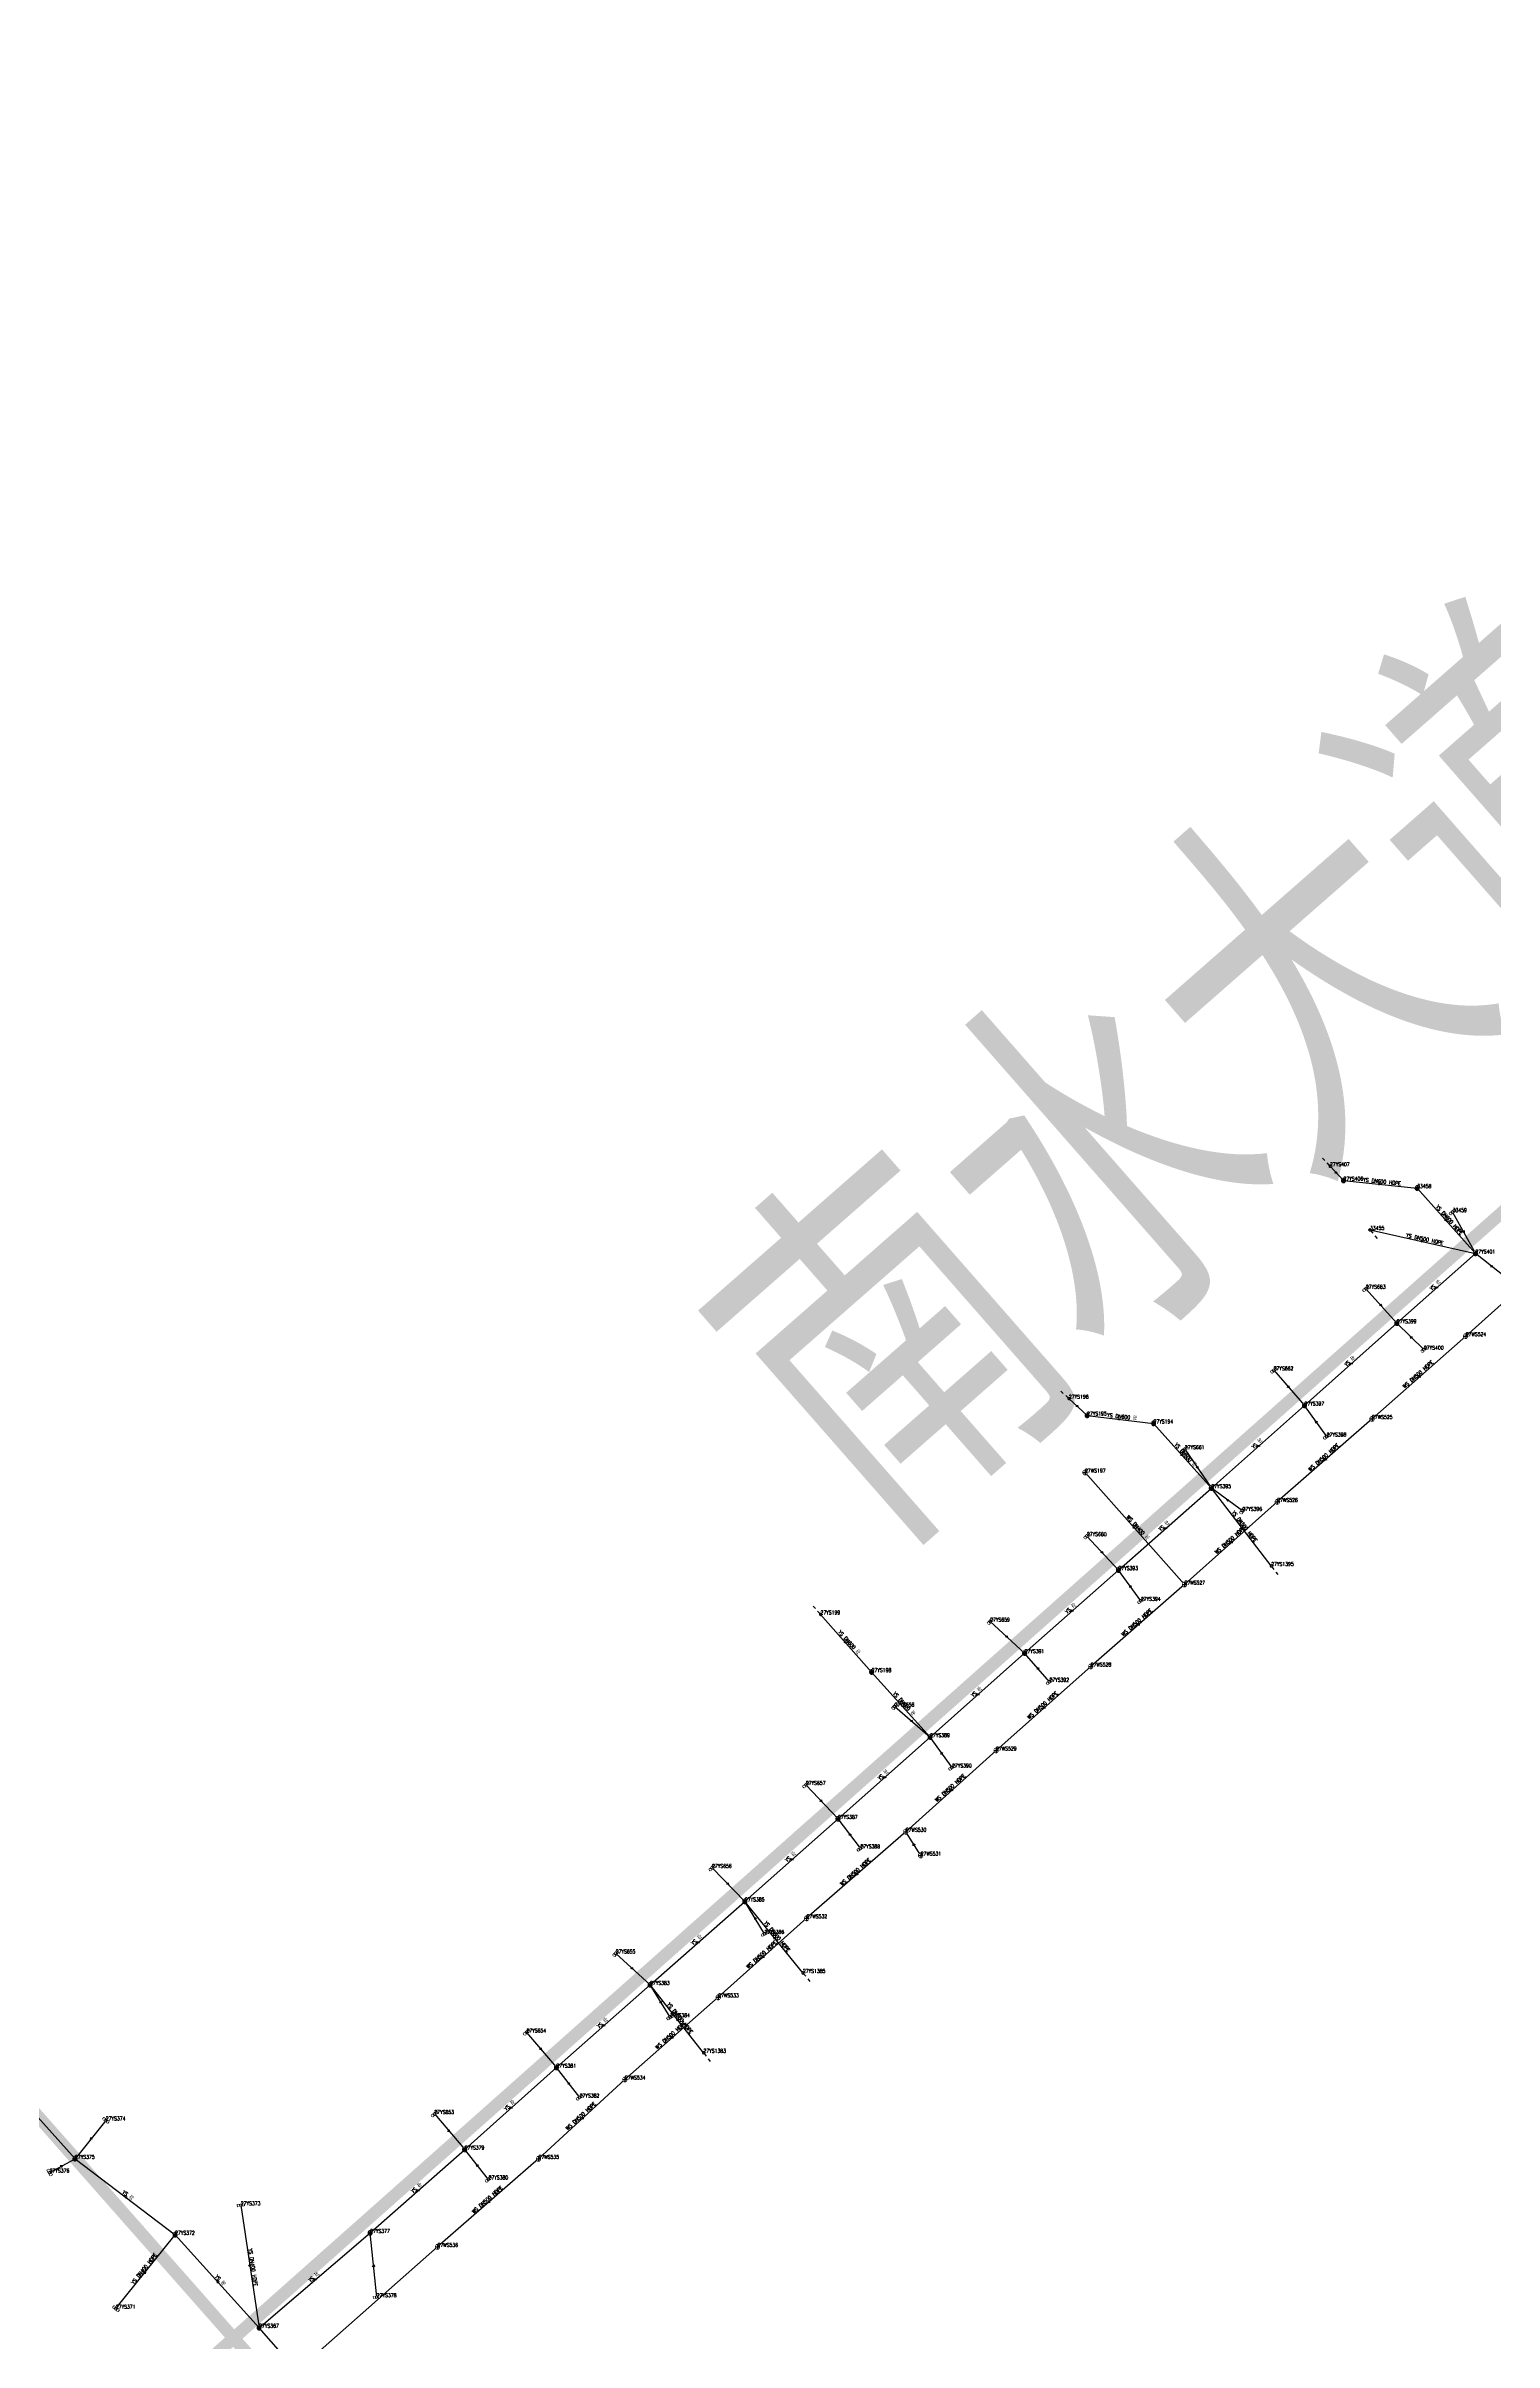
# Model space of a CAD drawing. Extents: x 78813 to 99477, y 2421021 to 2448125.
# Drawn here: x 82530 to 82878, y 2432094 to 2432647 of the extents above; entities that cross this region are included whole.
import ezdxf
from ezdxf.enums import TextEntityAlignment as Align

# ---------------------------------------------------------------- set-up
doc = ezdxf.new("R2010")
doc.units = 0
doc.set_wipeout_variables(frame=1)
doc.layers.get('0').update_dxf_attribs({"linetype": 'CONTINUOUS'})
for name, color, linetype in [('DX_WS', 16, 'CONTINUOUS'), ('DX_YS', 42, 'CONTINUOUS'), ('道路', 5, 'CONTINUOUS')]:
    doc.layers.add(name, color=color, linetype=linetype)
for name, color, linetype, true_color in [('WSLINE', 7, 'CONTINUOUS', 0x7f0000), ('YSANNEXE', 7, 'CONTINUOUS', 0xcc9900), ('YSLINE', 7, 'CONTINUOUS', 0xcc9900)]:
    doc.layers.add(name, color=color, linetype=linetype, true_color=true_color)
doc.layers.add('道路名称', color=7, linetype='CONTINUOUS', lineweight=0)
doc.styles.add('CcNameZT', font='txt.SHX', dxfattribs={"width": 0.8, "bigfont": 'HZTXT.SHX'})
doc.styles.get("Standard").update_dxf_attribs({"font": 'txt.shx', "bigfont": 'hztxt.shx'})
doc.styles.add('宋体0.7', font='', dxfattribs={"width": 0.7})
doc.styles.get('宋体0.7').set_extended_font_data('SimSun')

# ---------------------------------------------------------------- blocks, each defined once
blk = doc.blocks.new('PS污水井')
blk.add_lwpolyline([(1, 0), (1, 0.1), (1, 0.1), (1, 0.2), (1, 0.3), (0.9, 0.3), (0.9, 0.4), (0.9, 0.5), (0.8, 0.5), (0.8, 0.6), (0.8, 0.6), (0.7, 0.7), (0.7, 0.7), (0.6, 0.8), (0.6, 0.8), (0.5, 0.9), (0.4, 0.9), (0.4, 0.9), (0.3, 1), (0.2, 1), (0.2, 1), (0.1, 1), (0, 1), (0, 1), (-0.1, 1), (-0.2, 1), (-0.2, 1), (-0.3, 1), (-0.4, 0.9), (-0.4, 0.9), (-0.5, 0.9), (-0.6, 0.8), (-0.6, 0.8), (-0.7, 0.7), (-0.7, 0.7), (-0.8, 0.6), (-0.8, 0.6), (-0.8, 0.5), (-0.9, 0.5), (-0.9, 0.4), (-0.9, 0.3), (-1, 0.3), (-1, 0.2), (-1, 0.1), (-1, 0.1), (-1, 0), (-1, -0.1), (-1, -0.1), (-1, -0.2), (-1, -0.3), (-0.9, -0.3), (-0.9, -0.4), (-0.9, -0.5), (-0.8, -0.5), (-0.8, -0.6), (-0.8, -0.6), (-0.7, -0.7), (-0.7, -0.7), (-0.6, -0.8), (-0.6, -0.8), (-0.5, -0.9), (-0.4, -0.9), (-0.4, -0.9), (-0.3, -1), (-0.2, -1), (-0.2, -1), (-0.1, -1), (0, -1), (0, -1), (0.1, -1), (0.2, -1), (0.2, -1), (0.3, -1), (0.4, -0.9), (0.4, -0.9), (0.5, -0.9), (0.6, -0.8), (0.6, -0.8), (0.7, -0.7), (0.7, -0.7), (0.8, -0.6), (0.8, -0.6), (0.8, -0.5), (0.9, -0.5), (0.9, -0.4), (0.9, -0.3), (1, -0.3), (1, -0.2), (1, -0.1), (1, 0)], close=True)
blk.add_wipeout([(1, 0), (1, 0.1), (1, 0.1), (1, 0.2), (1, 0.3), (0.9, 0.3), (0.9, 0.4), (0.9, 0.5), (0.8, 0.5), (0.8, 0.6), (0.8, 0.6), (0.7, 0.7), (0.7, 0.7), (0.6, 0.8), (0.6, 0.8), (0.5, 0.9), (0.4, 0.9), (0.4, 0.9), (0.3, 1), (0.2, 1), (0.2, 1), (0.1, 1), (0, 1), (0, 1), (-0.1, 1), (-0.2, 1), (-0.2, 1), (-0.3, 1), (-0.4, 0.9), (-0.4, 0.9), (-0.5, 0.9), (-0.6, 0.8), (-0.6, 0.8), (-0.7, 0.7), (-0.7, 0.7), (-0.8, 0.6), (-0.8, 0.6), (-0.8, 0.5), (-0.9, 0.5), (-0.9, 0.4), (-0.9, 0.3), (-1, 0.3), (-1, 0.2), (-1, 0.1), (-1, 0.1), (-1, 0), (-1, -0.1), (-1, -0.1), (-1, -0.2), (-1, -0.3), (-0.9, -0.3), (-0.9, -0.4), (-0.9, -0.5), (-0.8, -0.5), (-0.8, -0.6), (-0.8, -0.6), (-0.7, -0.7), (-0.7, -0.7), (-0.6, -0.8), (-0.6, -0.8), (-0.5, -0.9), (-0.4, -0.9), (-0.4, -0.9), (-0.3, -1), (-0.2, -1), (-0.2, -1), (-0.1, -1), (0, -1), (0, -1), (0.1, -1), (0.2, -1), (0.2, -1), (0.3, -1), (0.4, -0.9), (0.4, -0.9), (0.5, -0.9), (0.6, -0.8), (0.6, -0.8), (0.7, -0.7), (0.7, -0.7), (0.8, -0.6), (0.8, -0.6), (0.8, -0.5), (0.9, -0.5), (0.9, -0.4), (0.9, -0.3), (1, -0.3), (1, -0.2), (1, -0.1)])
for p, q in [((-1, 0), (0, 0)), ((0, 1), (0, 0)), ((0, 0), (0, -1)), ((0, 0), (1, 0))]:
    blk.add_line(p, q)
blk = doc.blocks.new('LX')
for p, q in [((-0.866, 0.5), (0, 0)), ((0, 0), (-0.866, -0.5))]:
    blk.add_line(p, q)
blk = doc.blocks.new('PS雨水井')
blk.add_lwpolyline([(1, 0), (1, 0.1), (1, 0.1), (1, 0.2), (1, 0.3), (0.9, 0.3), (0.9, 0.4), (0.9, 0.5), (0.8, 0.5), (0.8, 0.6), (0.8, 0.6), (0.7, 0.7), (0.7, 0.7), (0.6, 0.8), (0.6, 0.8), (0.5, 0.9), (0.4, 0.9), (0.4, 0.9), (0.3, 1), (0.2, 1), (0.2, 1), (0.1, 1), (0, 1), (0, 1), (-0.1, 1), (-0.2, 1), (-0.2, 1), (-0.3, 1), (-0.4, 0.9), (-0.4, 0.9), (-0.5, 0.9), (-0.6, 0.8), (-0.6, 0.8), (-0.7, 0.7), (-0.7, 0.7), (-0.8, 0.6), (-0.8, 0.6), (-0.8, 0.5), (-0.9, 0.5), (-0.9, 0.4), (-0.9, 0.3), (-1, 0.3), (-1, 0.2), (-1, 0.1), (-1, 0.1), (-1, 0), (-1, -0.1), (-1, -0.1), (-1, -0.2), (-1, -0.3), (-0.9, -0.3), (-0.9, -0.4), (-0.9, -0.5), (-0.8, -0.5), (-0.8, -0.6), (-0.8, -0.6), (-0.7, -0.7), (-0.7, -0.7), (-0.6, -0.8), (-0.6, -0.8), (-0.5, -0.9), (-0.4, -0.9), (-0.4, -0.9), (-0.3, -1), (-0.2, -1), (-0.2, -1), (-0.1, -1), (0, -1), (0, -1), (0.1, -1), (0.2, -1), (0.2, -1), (0.3, -1), (0.4, -0.9), (0.4, -0.9), (0.5, -0.9), (0.6, -0.8), (0.6, -0.8), (0.7, -0.7), (0.7, -0.7), (0.8, -0.6), (0.8, -0.6), (0.8, -0.5), (0.9, -0.5), (0.9, -0.4), (0.9, -0.3), (1, -0.3), (1, -0.2), (1, -0.1), (1, 0)], close=True)
blk.add_wipeout([(1, 0), (1, 0.1), (1, 0.1), (1, 0.2), (1, 0.3), (0.9, 0.3), (0.9, 0.4), (0.9, 0.5), (0.8, 0.5), (0.8, 0.6), (0.8, 0.6), (0.7, 0.7), (0.7, 0.7), (0.6, 0.8), (0.6, 0.8), (0.5, 0.9), (0.4, 0.9), (0.4, 0.9), (0.3, 1), (0.2, 1), (0.2, 1), (0.1, 1), (0, 1), (0, 1), (-0.1, 1), (-0.2, 1), (-0.2, 1), (-0.3, 1), (-0.4, 0.9), (-0.4, 0.9), (-0.5, 0.9), (-0.6, 0.8), (-0.6, 0.8), (-0.7, 0.7), (-0.7, 0.7), (-0.8, 0.6), (-0.8, 0.6), (-0.8, 0.5), (-0.9, 0.5), (-0.9, 0.4), (-0.9, 0.3), (-1, 0.3), (-1, 0.2), (-1, 0.1), (-1, 0.1), (-1, 0), (-1, -0.1), (-1, -0.1), (-1, -0.2), (-1, -0.3), (-0.9, -0.3), (-0.9, -0.4), (-0.9, -0.5), (-0.8, -0.5), (-0.8, -0.6), (-0.8, -0.6), (-0.7, -0.7), (-0.7, -0.7), (-0.6, -0.8), (-0.6, -0.8), (-0.5, -0.9), (-0.4, -0.9), (-0.4, -0.9), (-0.3, -1), (-0.2, -1), (-0.2, -1), (-0.1, -1), (0, -1), (0, -1), (0.1, -1), (0.2, -1), (0.2, -1), (0.3, -1), (0.4, -0.9), (0.4, -0.9), (0.5, -0.9), (0.6, -0.8), (0.6, -0.8), (0.7, -0.7), (0.7, -0.7), (0.8, -0.6), (0.8, -0.6), (0.8, -0.5), (0.9, -0.5), (0.9, -0.4), (0.9, -0.3), (1, -0.3), (1, -0.2), (1, -0.1)])
for p, q in [((-1, 0), (0, 0)), ((-0.9, 0.5), (0, 0.5)), ((0, 1), (0, 0)), ((0, 0.5), (0.9, 0.5)), ((0, 0), (0, -1)), ((0, 0), (1, 0)), ((-0.9, -0.5), (0, -0.5)), ((0, -0.5), (0.9, -0.5))]:
    blk.add_line(p, q)
blk = doc.blocks.new('PS非普查')
blk.add_lwpolyline([(3.7, 0), (5.3, 0)])
blk.add_wipeout([(0.5, 0), (0.5, 0), (0.5, 0.1), (0.5, 0.1), (0.5, 0.1), (0.5, 0.2), (0.5, 0.2), (0.4, 0.2), (0.4, 0.3), (0.4, 0.3), (0.4, 0.3), (0.4, 0.3), (0.3, 0.4), (0.3, 0.4), (0.3, 0.4), (0.2, 0.4), (0.2, 0.4), (0.2, 0.5), (0.2, 0.5), (0.1, 0.5), (0.1, 0.5), (0.1, 0.5), (0, 0.5), (0, 0.5), (-0.1, 0.5), (-0.1, 0.5), (-0.1, 0.5), (-0.2, 0.5), (-0.2, 0.5), (-0.2, 0.4), (-0.3, 0.4), (-0.3, 0.4), (-0.3, 0.4), (-0.3, 0.4), (-0.4, 0.3), (-0.4, 0.3), (-0.4, 0.3), (-0.4, 0.3), (-0.4, 0.2), (-0.5, 0.2), (-0.5, 0.2), (-0.5, 0.1), (-0.5, 0.1), (-0.5, 0.1), (-0.5, 0), (-0.5, 0), (-0.5, 0), (-0.5, -0.1), (-0.5, -0.1), (-0.5, -0.1), (-0.5, -0.2), (-0.5, -0.2), (-0.4, -0.2), (-0.4, -0.3), (-0.4, -0.3), (-0.4, -0.3), (-0.4, -0.3), (-0.3, -0.4), (-0.3, -0.4), (-0.3, -0.4), (-0.3, -0.4), (-0.2, -0.4), (-0.2, -0.5), (-0.2, -0.5), (-0.1, -0.5), (-0.1, -0.5), (-0.1, -0.5), (0, -0.5), (0, -0.5), (0.1, -0.5), (0.1, -0.5), (0.1, -0.5), (0.2, -0.5), (0.2, -0.5), (0.2, -0.4), (0.2, -0.4), (0.3, -0.4), (0.3, -0.4), (0.3, -0.4), (0.4, -0.3), (0.4, -0.3), (0.4, -0.3), (0.4, -0.3), (0.4, -0.2), (0.5, -0.2), (0.5, -0.2), (0.5, -0.1), (0.5, -0.1), (0.5, -0.1)])
blk.add_line((0.5, 0), (2.1, 0))
blk.add_lwpolyline([(0.5, 0), (0.5, 0), (0.5, 0.1), (0.5, 0.1), (0.5, 0.1), (0.5, 0.2), (0.5, 0.2), (0.4, 0.2), (0.4, 0.3), (0.4, 0.3), (0.4, 0.3), (0.4, 0.3), (0.3, 0.4), (0.3, 0.4), (0.3, 0.4), (0.2, 0.4), (0.2, 0.4), (0.2, 0.5), (0.2, 0.5), (0.1, 0.5), (0.1, 0.5), (0.1, 0.5), (0, 0.5), (0, 0.5), (-0.1, 0.5), (-0.1, 0.5), (-0.1, 0.5), (-0.2, 0.5), (-0.2, 0.5), (-0.2, 0.4), (-0.3, 0.4), (-0.3, 0.4), (-0.3, 0.4), (-0.3, 0.4), (-0.4, 0.3), (-0.4, 0.3), (-0.4, 0.3), (-0.4, 0.3), (-0.4, 0.2), (-0.5, 0.2), (-0.5, 0.2), (-0.5, 0.1), (-0.5, 0.1), (-0.5, 0.1), (-0.5, 0), (-0.5, 0), (-0.5, 0), (-0.5, -0.1), (-0.5, -0.1), (-0.5, -0.1), (-0.5, -0.2), (-0.5, -0.2), (-0.4, -0.2), (-0.4, -0.3), (-0.4, -0.3), (-0.4, -0.3), (-0.4, -0.3), (-0.3, -0.4), (-0.3, -0.4), (-0.3, -0.4), (-0.3, -0.4), (-0.2, -0.4), (-0.2, -0.5), (-0.2, -0.5), (-0.1, -0.5), (-0.1, -0.5), (-0.1, -0.5), (0, -0.5), (0, -0.5), (0.1, -0.5), (0.1, -0.5), (0.1, -0.5), (0.2, -0.5), (0.2, -0.5), (0.2, -0.4), (0.2, -0.4), (0.3, -0.4), (0.3, -0.4), (0.3, -0.4), (0.4, -0.3), (0.4, -0.3), (0.4, -0.3), (0.4, -0.3), (0.4, -0.2), (0.5, -0.2), (0.5, -0.2), (0.5, -0.1), (0.5, -0.1), (0.5, -0.1), (0.5, 0)], close=True)
blk = doc.blocks.new('PS雨篦')
blk.add_lwpolyline([(-1.5, 0.5), (0, 0.5), (1.5, 0.5), (1.5, -0.5), (0, -0.5), (-1.5, -0.5)], close=True)
blk.add_wipeout([(-1.5, 0.5), (0, 0.5), (1.5, 0.5), (1.5, -0.5), (0, -0.5), (-1.5, -0.5)])
for p, q in [((-0.5, -0.5), (-0.5, 0.5)), ((0.5, -0.5), (0.5, 0.5))]:
    blk.add_line(p, q)
blk = doc.blocks.new('测量点')
h = blk.add_hatch(color=256)
edge = h.paths.add_edge_path()
edge.add_arc((0, 0), 0.5, 0, 360)
blk.add_circle((0, 0), 0.5)

msp = doc.modelspace()

# ---------------------------------------------------------------- linework, layer by layer
at = {"layer": 'WSLINE'}
for p, q in [((82893.77, 2432355.94), (82871.65, 2432336.12)), ((82871.65, 2432336.12), (82849.1, 2432316.18)), ((82849.1, 2432316.18), (82826.28, 2432296.21)), ((82780.01, 2432303.29), (82803.97, 2432276.32)), ((82826.28, 2432296.21), (82803.97, 2432276.32)), ((82803.97, 2432276.32), (82781.38, 2432256.6)), ((82781.38, 2432256.6), (82758.59, 2432236.38)), ((82758.59, 2432236.38), (82736.86, 2432216.82)), ((82736.86, 2432216.82), (82712.99, 2432195.97)), ((82740.45, 2432211.08), (82736.86, 2432216.82)), ((82712.99, 2432195.97), (82691.71, 2432176.96)), ((82691.71, 2432176.96), (82669.24, 2432157.17)), ((82669.24, 2432157.17), (82648.45, 2432138.07)), ((82648.45, 2432138.07), (82624.13, 2432116.88)), ((82624.13, 2432116.88), (82556.77, 2432057.49))]:
    msp.add_line(p, q, dxfattribs=at)
at = {"layer": 'YSLINE'}
for p, q in [((82838.99, 2432377.02), (82842.23, 2432373.56)), ((82842.23, 2432373.56), (82859.96, 2432371.75)), ((82859.96, 2432371.75), (82874, 2432356.02)), ((82868.5, 2432365.98), (82874, 2432356.02)), ((82848.61, 2432361.67), (82874, 2432356.02)), ((82881.34, 2432350.21), (82874, 2432356.02)), ((82847.63, 2432347.53), (82855.07, 2432339.22)), ((82861.6, 2432332.87), (82855.07, 2432339.22)), ((82825.42, 2432327.89), (82832.84, 2432319.42)), ((82776.13, 2432321.08), (82780.5, 2432317.02)), ((82810.41, 2432299.53), (82832.84, 2432319.42)), ((82838.19, 2432311.95), (82832.84, 2432319.42)), ((82780.5, 2432317.02), (82796.5, 2432315.11)), ((82796.5, 2432315.11), (82810.41, 2432299.53)), ((82804.03, 2432308.92), (82810.41, 2432299.53)), ((82788.04, 2432279.81), (82810.41, 2432299.53)), ((82817.9, 2432294.05), (82810.41, 2432299.53)), ((82780.46, 2432287.98), (82788.04, 2432279.81)), ((82793.47, 2432272.4), (82788.04, 2432279.81)), ((82716.32, 2432269.13), (82728.63, 2432255.25)), ((82757.18, 2432267.4), (82765.46, 2432259.81)), ((82771.43, 2432252.92), (82765.46, 2432259.81)), ((82728.63, 2432255.25), (82742.71, 2432239.58)), ((82734.18, 2432246.95), (82742.71, 2432239.58)), ((82748, 2432232.28), (82742.71, 2432239.58)), ((82712.8, 2432228.09), (82720.54, 2432219.91)), ((82698.11, 2432200.05), (82720.54, 2432219.91)), ((82725.93, 2432212.82), (82720.54, 2432219.91)), ((82690.22, 2432208.11), (82698.11, 2432200.05)), ((82702.86, 2432192.24), (82698.11, 2432200.05)), ((82667.03, 2432187.52), (82675.3, 2432179.95)), ((82688.15, 2432163.61), (82675.3, 2432179.95)), ((82680.13, 2432172.17), (82675.3, 2432179.95)), ((82645.54, 2432168.5), (82652.75, 2432160.04)), ((82516.4, 2432160.87), (82536.86, 2432138.09)), ((82658.35, 2432152.84), (82652.75, 2432160.04)), ((82623.37, 2432148.86), (82630.67, 2432140.31)), ((82544.27, 2432147.33), (82536.86, 2432138.09)), ((82530.76, 2432134.78), (82536.86, 2432138.09)), ((82536.86, 2432138.09), (82560.95, 2432119.8)), ((82607.91, 2432120.24), (82630.67, 2432140.31)), ((82636.4, 2432133.12), (82630.67, 2432140.31)), ((82576.77, 2432126.9), (82581.18, 2432097.42)), ((82581.18, 2432097.42), (82607.91, 2432120.24)), ((82609.51, 2432104.79), (82607.91, 2432120.24)), ((82546.71, 2432102), (82560.95, 2432119.8)), ((82560.95, 2432119.8), (82581.18, 2432097.42)), ((82602.74, 2432072.92), (82581.18, 2432097.42))]:
    msp.add_line(p, q, dxfattribs=at)

# ---------------------------------------------------------------- block references
at = {"layer": 'DX_WS', "yscale": 0.5, "zscale": 0.5}
for p, xscale, rotation in [((82860.37, 2432326.15), 0.500000000053506, 221.734666722504), ((82837.69, 2432306.2), 0.5000000000164332, 221.1617089229225), ((82791.99, 2432289.81), 0.5000000001740614, 311.6890405344745), ((82815.13, 2432286.27), 0.500000000053506, 221.734666722504), ((82792.67, 2432266.46), 0.5000000000164332, 221.1617089229225), ((82769.98, 2432246.49), 0.500000000053506, 221.734666722504), ((82747.73, 2432226.6), 0.500000000053506, 221.734666722504), ((82724.93, 2432206.39), 0.5000000000164332, 221.1617089229225), ((82702.35, 2432186.46), 0.500000000053506, 221.734666722504), ((82680.47, 2432167.06), 0.5000000000164332, 221.1617089229225), ((82658.84, 2432147.62), 0.4999999999172562, 222.3076245014291), ((82636.29, 2432127.47), 0.5000000000164332, 221.1617089229225)]:
    msp.add_blockref('LX', p, dxfattribs=dict(at, xscale=xscale, rotation=rotation))
at = {"layer": 'DX_YS', "xscale": 0.5, "yscale": 0.5, "zscale": 0.5}
for p in [(82859.96, 2432371.75, 1.91), (82868.5, 2432365.98, 2.38), (82848.61, 2432361.67, 1.71)]:
    msp.add_blockref('测量点', p, dxfattribs=at)
at = {"layer": 'YSANNEXE'}
for p, xscale, yscale, zscale, rotation in [((82851.1, 2432372.66), 0.4999999999913706, 0.5, 0.5, 354.0879173971848), ((82861.31, 2432358.85), 0.4999999999734692, 0.5, 0.5, 347.2124238602283), ((82871.25, 2432361), 0.4999999999304134, 0.5, 0.5, 299.0839690628723), ((82877.67, 2432353.12), 0.5000000001004719, 0.5, 0.5, 141.5205753820998), ((82864.54, 2432347.62), 0.4999999998815164, 0.5, 0.5, 221.8259159589806), ((82851.35, 2432343.37), 0.5000000001740614, 0.5, 0.5, 311.6890405344745), ((82843.95, 2432329.32), 0.4999999998815164, 0.5, 0.5, 221.8259159589806), ((82829.13, 2432323.65), 0.4999999999667166, 0.5, 0.5, 311.1160827600074), ((82788.5, 2432316.07), 0.5000000000143764, 0.5, 0.5, 352.9420017807824), ((82821.62, 2432309.48), 0.4999999998815164, 0.5, 0.5, 221.8259159589806), ((82807.22, 2432304.23), 0.5000000000317009, 0.5, 0.5, 304.2405892125171), ((82799.23, 2432289.67), 0.4999999999570637, 0.5, 0.5, 221.2529581733158), ((82817.62, 2432290.16), 0.5000000000862933, 0.5, 0.5, 127.7695883071966), ((82784.25, 2432283.89), 0.4999999998299261, 0.5, 0.5, 312.8349561583958), ((82776.75, 2432269.81), 0.4999999999570637, 0.5, 0.5, 221.2529581733158), ((82761.32, 2432263.6), 0.4999999999256761, 0.5, 0.5, 317.4186185119841), ((82722.48, 2432262.19), 0.5000000001740614, 0.5, 0.5, 311.6890405344745), ((82754.09, 2432249.69), 0.4999999998815164, 0.5, 0.5, 221.8259159589806), ((82738.44, 2432243.26), 0.5000000001204519, 0.5, 0.5, 319.1374918729616), ((82731.63, 2432229.74), 0.4999999998815164, 0.5, 0.5, 221.8259159589806), ((82716.67, 2432224), 0.4999999999174108, 0.5, 0.5, 313.4079139450869), ((82709.33, 2432209.98), 0.4999999999570637, 0.5, 0.5, 221.2529581733158), ((82694.16, 2432204.08), 0.5000000000218291, 0.5, 0.5, 314.5538295241302), ((82700.48, 2432196.14), 0.4999999998287186, 0.5, 0.5, 121.4670525792132), ((82686.71, 2432190), 0.4999999999570637, 0.5, 0.5, 221.2529581733158), ((82671.17, 2432183.74), 0.4999999999256761, 0.5, 0.5, 317.4186185119841), ((82677.72, 2432176.06), 0.4999999999095871, 0.5, 0.5, 122.0400103693846), ((82664.03, 2432169.99), 0.4999999999570637, 0.5, 0.5, 221.2529581733158), ((82649.14, 2432164.27), 0.5000000000258765, 0.5, 0.5, 310.5431249586227), ((82641.71, 2432150.17), 0.4999999998815164, 0.5, 0.5, 221.8259159589806), ((82540.56, 2432142.71), 0.5000000000003901, 0.5000000000003901, 0.5000000000003901, 231.4749492322617), ((82627.02, 2432144.59), 0.5000000000258765, 0.5, 0.5, 310.5431249586227), ((82548.9, 2432128.95), 0.5000000001313224, 0.5, 0.5, 142.5752355684744), ((82619.29, 2432130.28), 0.4999999999570637, 0.5, 0.5, 221.2529581733158), ((82553.83, 2432110.9), 0.5000000001003929, 0.5, 0.5, 51.56620157030893), ((82578.98, 2432112.16), 0.5000000001427429, 0.5, 0.5, 278.4574884310501), ((82594.54, 2432108.83), 0.5000000001252286, 0.5, 0.5, 220.6800003993416), ((82608.71, 2432112.52), 0.4999999999731608, 0.5, 0.5, 95.68395178677184), ((82571.06, 2432108.61), 0.5000000000096431, 0.5, 0.5, 132.261995274137)]:
    msp.add_blockref('LX', p, dxfattribs=dict(at, xscale=xscale, yscale=yscale, zscale=zscale, rotation=rotation))

# ---------------------------------------------------------------- texts
at = {"layer": 'DX_WS', "style": 'CcNameZT', "width": 0.8}
for s, rotation, p in [(' WS DN500 HDPE', 41.486, (82860.21, 2432326.34, -0.11)), (' WS DN500 HDPE', 41.1838, (82837.52, 2432306.38, -0.21)), (' WS DN400 砼', 311.6269, (82792.18, 2432289.97, 2.28)), (' WS DN500 HDPE', 41.7232, (82814.96, 2432286.45, -0.19)), (' WS DN500 HDPE', 41.1104, (82792.51, 2432266.65, -0.29)), (' WS DN500 HDPE', 41.5978, (82769.82, 2432246.68, -0.29)), (' WS DN500 HDPE', 41.9831, (82747.56, 2432226.78, -0.21)), (' WS DN500 HDPE', 41.1468, (82724.76, 2432206.58, -0.32)), (' WS DN500 HDPE', 41.7684, (82702.19, 2432186.65, -0.26)), (' WS DN500 HDPE', 41.3661, (82680.31, 2432167.25, -0.45)), (' WS DN500 HDPE', 42.5809, (82658.68, 2432147.8, -0.44)), (' WS DN500 HDPE', 41.0584, (82636.13, 2432127.66, -0.81))]:
    msp.add_text(s, height=0.9, rotation=rotation, dxfattribs=at).set_placement(p, align=Align.CENTER)
at = {"layer": 'DX_YS', "style": 'CcNameZT', "width": 0.8}
for s, rotation, p in [(' YS DN600 HDPE', 354.1637, (82851.12, 2432372.91, 1.95)), (' YS DN500 HDPE', 347.458, (82861.36, 2432359.09, 1.71)), (' YS 砼', 41.5958, (82864.37, 2432347.81, 1.08)), (' YS 砼', 41.682, (82843.79, 2432329.5, 1.08)), (' YS DN600 砼', 353.1832, (82788.53, 2432316.31, 2.41)), (' YS 砼', 41.5618, (82821.46, 2432309.66, 1.12)), (' YS 砼', 41.4167, (82799.06, 2432289.86, 1.13)), (' YS 砼', 41.5275, (82776.59, 2432269.99, 1.12)), (' YS DN600 砼', 311.574, (82722.66, 2432262.36, 2.52)), (' YS 砼', 41.6431, (82753.92, 2432249.88, 1.12)), (' YS 砼', 41.579, (82731.46, 2432229.93, 1.03)), (' YS 砼', 41.5197, (82709.16, 2432210.17, 0.97)), (' YS 砼', 41.3856, (82686.54, 2432190.19, 1.03)), (' YS 砼', 41.4433, (82663.86, 2432170.18, 1.03)), (' YS 砼', 41.7864, (82641.54, 2432150.36, 1.09)), (' YS 砼', 41.3943, (82619.13, 2432130.46, 0.99)), (' YS 砼', 322.794, (82549.05, 2432129.14, 0.51)), (' YS DN400 HDPE', 51.3504, (82553.63, 2432111.06, 1.67)), (' YS DN400 HDPE', 278.4974, (82579.22, 2432112.2, 1.61)), (' YS 砼', 312.1169, (82571.25, 2432108.78, 0.59)), (' YS 砼', 40.4892, (82594.38, 2432109.02, 0.6))]:
    msp.add_text(s, height=0.9, rotation=rotation, dxfattribs=at).set_placement(p, align=Align.CENTER)

# ---------------------------------------------------------------- next in the draw order: block references
at = {"layer": 'DX_WS', "xscale": 0.5, "yscale": 0.5, "zscale": 0.5}
for p in [(82871.65, 2432336.12, -0.11), (82849.1, 2432316.18, -0.21), (82780.01, 2432303.29, 2.28), (82826.28, 2432296.21, -0.19), (82803.97, 2432276.32, -0.29), (82781.38, 2432256.6, -0.29), (82758.59, 2432236.38, -0.21), (82736.86, 2432216.82, -0.32), (82740.45, 2432211.08, -0.05), (82712.99, 2432195.97, -0.26), (82691.71, 2432176.96, -0.44), (82669.24, 2432157.17, -0.44), (82648.45, 2432138.07, -0.81), (82624.13, 2432116.88, -0.89)]:
    msp.add_blockref('PS污水井', p, dxfattribs=at)
at = {"layer": 'DX_YS', "xscale": 0.5, "yscale": 0.5, "zscale": 0.5}
for p in [(82842.23, 2432373.56, 1.95), (82859.96, 2432371.75, 1.91), (82780.5, 2432317.02, 2.41), (82796.5, 2432315.11, 2.55), (82728.63, 2432255.25, 2.24), (82536.86, 2432138.09, 0.47), (82560.95, 2432119.8, 0.51), (82607.91, 2432120.24, 0.6), (82581.18, 2432097.42, 0.59)]:
    msp.add_blockref('PS雨水井', p, dxfattribs=at)
at = {"layer": 'DX_YS', "yscale": 0.5, "zscale": 0.5}
for name, p, xscale, rotation in [('PS雨篦', (82868.5, 2432365.98, 2.38), 0.499999999857888, 40.16648119226884), ('PS非普查', (82848.61, 2432361.67, 1.71), 0.5000000000431609, 310.1664812070808), ('PS雨篦', (82847.63, 2432347.53, 2.45), 0.499999999961571, 221.8268200149601), ('PS雨篦', (82861.6, 2432332.87, 2.48), 0.5000000000157875, 45.79213911486799), ('PS雨篦', (82825.42, 2432327.89, 2.59), 0.4999999999982725, 221.2074714109585), ('PS非普查', (82776.13, 2432321.08, 2.62), 0.5000000001530859, 137.1608232941051), ('PS雨篦', (82804.03, 2432308.92, 2.5), 0.5000000000820188, 214.1939998331167), ('PS雨篦', (82838.19, 2432311.95, 2.3), 0.5000000000766426, 35.64497314600732), ('PS雨篦', (82780.46, 2432287.98, 2.42), 0.500000000051429, 222.8372075494219), ('PS非普查', (82716.32, 2432269.13, 2.52), 0.5000000001719733, 131.5740421665224), ('PS雨篦', (82793.47, 2432272.4, 2.37), 0.5000000000923926, 36.22465159727756), ('PS雨篦', (82757.18, 2432267.4, 2.51), 0.4999999998734028, 227.4845421564027), ('PS雨篦', (82771.43, 2432252.92, 2.43), 0.5000000000767788, 40.92166507682325), ('PS雨篦', (82734.18, 2432246.95, 2.37), 0.5000000000311111, 229.1721538560248), ('PS雨篦', (82748, 2432232.28, 2.33), 0.5000000000434889, 35.90865779923674), ('PS雨篦', (82712.8, 2432228.09, 2.59), 0.4999999999817048, 223.3987697859042), ('PS雨篦', (82690.22, 2432208.11, 2.33), 0.5000000000519649, 224.4145265551827), ('PS雨篦', (82725.93, 2432212.82, 2.34), 0.4999999998758067, 37.21475419438242), ('PS雨篦', (82667.03, 2432187.52, 2.4), 0.5000000001202207, 227.5410341473493), ('PS雨篦', (82680.13, 2432172.17, 2.39), 0.499999999943597, 31.79062197194521), ('PS雨篦', (82645.54, 2432168.5, 2.37), 0.5000000000556517, 220.4464249492542), ('PS非普查', (82688.15, 2432163.61, 0.8), 0.4999999999197678, 308.1768849057215), ('PS雨篦', (82658.35, 2432152.84, 2.48), 0.5000000000466397, 37.88875601924977), ('PS雨篦', (82544.27, 2432147.33, 2.07), 0.4999999999356227, 141.2729458787528), ('PS雨篦', (82623.37, 2432148.86, 2.29), 0.499999999901603, 220.5118037104561), ('PS雨篦', (82530.76, 2432134.78, 1.94), 0.499999999796854, 298.4686632198793), ('PS雨篦', (82636.4, 2432133.12, 1.91), 0.4999999999461647, 38.53812620403369), ('PS雨篦', (82576.77, 2432126.9, 1.61), 0.4999999999773554, 188.4974005998388), ('PS雨篦', (82609.51, 2432104.79, 1.91), 0.5000000000099271, 5.9182840297068), ('PS雨篦', (82546.71, 2432102, 1.67), 0.4999999999317443, 321.3503970714956)]:
    msp.add_blockref(name, p, dxfattribs=dict(at, xscale=xscale, rotation=rotation))

# ---------------------------------------------------------------- next in the draw order: linework, layer by layer
at = {"layer": 'YSLINE'}
for p, q in [((82855.07, 2432339.22), (82874, 2432356.02)), ((82832.84, 2432319.42), (82855.07, 2432339.22)), ((82824.84, 2432280.79), (82810.41, 2432299.53)), ((82765.46, 2432259.81), (82788.04, 2432279.81)), ((82742.71, 2432239.58), (82765.46, 2432259.81)), ((82720.54, 2432219.91), (82742.71, 2432239.58)), ((82675.3, 2432179.95), (82698.11, 2432200.05)), ((82712.09, 2432182.83), (82698.11, 2432200.05)), ((82652.75, 2432160.04), (82675.3, 2432179.95)), ((82630.67, 2432140.31), (82652.75, 2432160.04))]:
    msp.add_line(p, q, dxfattribs=at)

# ---------------------------------------------------------------- next in the draw order: block references
at = {"layer": 'DX_WS', "xscale": 0.4999999999095871, "yscale": 0.5, "zscale": 0.5, "rotation": 122.0400103693846}
msp.add_blockref('LX', (82738.65, 2432213.95), dxfattribs=at)
at = {"layer": 'DX_YS', "xscale": 0.5000000000243441, "yscale": 0.5, "zscale": 0.5, "rotation": 133.1170751084685}
msp.add_blockref('PS非普查', (82838.99, 2432377.02, 1.94), dxfattribs=at)
at = {"layer": 'YSANNEXE'}
for p, xscale, yscale, zscale, rotation in [((82866.98, 2432363.89), 0.5000000001740614, 0.5, 0.5, 311.6890405344745), ((82778.31, 2432319.05), 0.4999999999256761, 0.5, 0.5, 317.4186185119841), ((82835.51, 2432315.69), 0.4999999999255409, 0.5, 0.5, 125.4777571392447), ((82803.46, 2432307.32), 0.5000000001740614, 0.5, 0.5, 311.6890405344745), ((82790.76, 2432276.1), 0.4999999998725446, 0.5, 0.5, 126.0507149390629), ((82768.45, 2432256.36), 0.4999999998822632, 0.5, 0.5, 131.207335097775), ((82735.67, 2432247.42), 0.5000000001740614, 0.5, 0.5, 311.6890405344745), ((82745.35, 2432235.93), 0.4999999998725446, 0.5, 0.5, 126.0507149390629), ((82723.23, 2432216.36), 0.4999999999621504, 0.5, 0.5, 127.1966305216422), ((82681.73, 2432171.78), 0.5000000000000124, 0.5000000000000124, 0.5000000000000124, 128.3425461086518), ((82655.55, 2432156.44), 0.5000000000862933, 0.5, 0.5, 127.7695883071966), ((82633.54, 2432136.71), 0.5000000000000124, 0.5000000000000124, 0.5000000000000124, 128.3425461086518), ((82533.81, 2432136.44), 0.4999999999362044, 0.5, 0.5, 28.64788974271558)]:
    msp.add_blockref('LX', p, dxfattribs=dict(at, xscale=xscale, yscale=yscale, zscale=zscale, rotation=rotation))

# ---------------------------------------------------------------- next in the draw order: texts
at = {"layer": 'DX_WS', "style": 'CcNameZT', "width": 0.8}
for s, p in [('27WS524', (82871.65, 2432336.12, -0.11)), ('27WS525', (82849.1, 2432316.18, -0.21)), ('27WS197', (82780.01, 2432303.29, 2.28)), ('27WS526', (82826.28, 2432296.21, -0.19)), ('27WS527', (82803.97, 2432276.32, -0.29)), ('27WS528', (82781.38, 2432256.6, -0.29)), ('27WS529', (82758.59, 2432236.38, -0.21)), ('27WS530', (82736.86, 2432216.82, -0.32)), ('27WS531', (82740.45, 2432211.08, -0.05)), ('27WS532', (82712.99, 2432195.97, -0.26)), ('27WS533', (82691.71, 2432176.96, -0.44)), ('27WS534', (82669.24, 2432157.17, -0.44)), ('27WS535', (82648.45, 2432138.07, -0.81)), ('27WS536', (82624.13, 2432116.88, -0.89))]:
    msp.add_text(s, height=0.9, dxfattribs=at).set_placement(p)
at = {"layer": 'DX_YS', "width": 0.8}
for s, p in [('27YS406', (82842.23, 2432373.56, 1.95)), ('33458', (82859.96, 2432371.75, 1.91)), ('33459', (82868.5, 2432365.98, 2.38)), ('33455', (82848.61, 2432361.67, 1.71)), ('27YS663', (82847.63, 2432347.53, 2.45)), ('27YS400', (82861.6, 2432332.87, 2.48)), ('27YS662', (82825.42, 2432327.89, 2.59)), ('27YS196', (82776.13, 2432321.08, 2.62)), ('27YS195', (82780.5, 2432317.02, 2.41)), ('27YS194', (82796.5, 2432315.11, 2.55)), ('27YS661', (82804.03, 2432308.92, 2.5)), ('27YS398', (82838.19, 2432311.95, 2.3)), ('27YS660', (82780.46, 2432287.98, 2.42)), ('27YS199', (82716.32, 2432269.13, 2.52)), ('27YS394', (82793.47, 2432272.4, 2.37)), ('27YS659', (82757.18, 2432267.4, 2.51)), ('27YS198', (82728.63, 2432255.25, 2.24)), ('27YS392', (82771.43, 2432252.92, 2.43)), ('27YS658', (82734.18, 2432246.95, 2.37)), ('27YS390', (82748, 2432232.28, 2.33)), ('27YS657', (82712.8, 2432228.09, 2.59)), ('27YS656', (82690.22, 2432208.11, 2.33)), ('27YS388', (82725.93, 2432212.82, 2.34)), ('27YS655', (82667.03, 2432187.52, 2.4)), ('27YS384', (82680.13, 2432172.17, 2.39)), ('27YS654', (82645.54, 2432168.5, 2.37)), ('27YS1383', (82688.15, 2432163.61, 0.8)), ('27YS382', (82658.35, 2432152.84, 2.48)), ('27YS374', (82544.27, 2432147.33, 2.07)), ('27YS653', (82623.37, 2432148.86, 2.29)), ('27YS375', (82536.86, 2432138.09, 0.47)), ('27YS376', (82530.76, 2432134.78, 1.94)), ('27YS380', (82636.4, 2432133.12, 1.91)), ('27YS373', (82576.77, 2432126.9, 1.61)), ('27YS372', (82560.95, 2432119.8, 0.51)), ('27YS377', (82607.91, 2432120.24, 0.6)), ('27YS378', (82609.51, 2432104.79, 1.91)), ('27YS371', (82546.71, 2432102, 1.67)), ('27YS367', (82581.18, 2432097.42, 0.59))]:
    msp.add_text(s, height=0.9, dxfattribs=at).set_placement(p)
at = {"layer": 'DX_YS', "style": 'CcNameZT', "width": 0.8}
for s, rotation, p in [(' YS DN600 HDPE', 311.7561, (82867.17, 2432364.05, 1.91)), (' YS DN600 砼', 311.7598, (82803.64, 2432307.49, 2.55)), (' YS DN600 砼', 311.9241, (82735.86, 2432247.58, 2.24)), (' YS DN500 HDPE', 308.1769, (82681.93, 2432171.94, 0.8))]:
    msp.add_text(s, height=0.9, rotation=rotation, dxfattribs=at).set_placement(p, align=Align.CENTER)

# ---------------------------------------------------------------- next in the draw order: block references
at = {"layer": 'DX_YS', "xscale": 0.5, "yscale": 0.5, "zscale": 0.5}
for p in [(82874, 2432356.02, 1.1), (82855.07, 2432339.22, 1.08), (82832.84, 2432319.42, 1.12), (82810.41, 2432299.53, 1.13), (82788.04, 2432279.81, 1.12), (82765.46, 2432259.81, 1.12), (82742.71, 2432239.58, 1.03), (82720.54, 2432219.91, 0.97), (82698.11, 2432200.05, 1.03), (82675.3, 2432179.95, 1.03), (82652.75, 2432160.04, 1.09), (82630.67, 2432140.31, 0.99)]:
    msp.add_blockref('PS雨水井', p, dxfattribs=at)
at = {"layer": 'DX_YS', "yscale": 0.5, "zscale": 0.5}
for name, p, xscale, rotation in [('PS雨篦', (82817.9, 2432294.05, 2.37), 0.5000000001135805, 53.81286820853949), ('PS非普查', (82824.84, 2432280.79, 1.51), 0.5000000001381288, 307.5916273953626), ('PS雨篦', (82702.86, 2432192.24, 2.42), 0.5000000000120756, 31.30564352713671), ('PS非普查', (82712.09, 2432182.83, 1.5), 0.5000000000219078, 309.0852132155189)]:
    msp.add_blockref(name, p, dxfattribs=dict(at, xscale=xscale, rotation=rotation))
at = {"layer": 'YSANNEXE', "xscale": 0.4999999998299261, "yscale": 0.5, "zscale": 0.5, "rotation": 312.8349561583958}
msp.add_blockref('LX', (82840.61, 2432375.29), dxfattribs=at)

# ---------------------------------------------------------------- next in the draw order: texts
at = {"layer": 'DX_YS', "width": 0.8}
msp.add_text('27YS407', height=0.9, dxfattribs=at).set_placement((82838.99, 2432377.02, 1.94))

# ---------------------------------------------------------------- next in the draw order: linework, layer by layer
at = {"layer": '道路', "const_width": 3, "flags": 128}
for points in [[(82930.51, 2431746.04), (82854.8, 2431777.71), (82135.24, 2432593.6), (81000.62, 2433870.96), (80813.47, 2434085.93), (80466.25, 2434366.31), (79884.14, 2435190.29), (79784.33, 2435433.39), (79384.6, 2436784.4), (79519.52, 2437728.19), (79495.61, 2437930.39)], [(83418.46, 2432865.07), (83379.69, 2432803.15), (83279.46, 2432726.54), (83218.94, 2432662.49), (82898.49, 2432381.96), (81205.55, 2430879.45)]]:
    msp.add_lwpolyline(points, dxfattribs=at)

# ---------------------------------------------------------------- next in the draw order: block references
at = {"layer": 'YSANNEXE', "yscale": 0.5, "zscale": 0.5}
for p, xscale, rotation in [((82858.33, 2432336.04), 0.5000000001550294, 135.7909974270936), ((82814.15, 2432296.79), 0.5000000000068299, 143.8124065758722), ((82705.1, 2432191.44), 0.5000000001294027, 128.9155038915376)]:
    msp.add_blockref('LX', p, dxfattribs=dict(at, xscale=xscale, rotation=rotation))

# ---------------------------------------------------------------- next in the draw order: texts
at = {"layer": 'DX_YS', "width": 0.8}
for s, p in [('27YS401', (82874, 2432356.02, 1.1)), ('27YS399', (82855.07, 2432339.22, 1.08)), ('27YS397', (82832.84, 2432319.42, 1.12)), ('27YS395', (82810.41, 2432299.53, 1.13)), ('27YS396', (82817.9, 2432294.05, 2.37)), ('27YS393', (82788.04, 2432279.81, 1.12)), ('27YS1395', (82824.84, 2432280.79, 1.51)), ('27YS391', (82765.46, 2432259.81, 1.12)), ('27YS389', (82742.71, 2432239.58, 1.03)), ('27YS387', (82720.54, 2432219.91, 0.97)), ('27YS385', (82698.11, 2432200.05, 1.03)), ('27YS386', (82702.86, 2432192.24, 2.42)), ('27YS1385', (82712.09, 2432182.83, 1.5)), ('27YS383', (82675.3, 2432179.95, 1.03)), ('27YS381', (82652.75, 2432160.04, 1.09)), ('27YS379', (82630.67, 2432140.31, 0.99))]:
    msp.add_text(s, height=0.9, dxfattribs=at).set_placement(p)
at = {"layer": 'DX_YS', "style": 'CcNameZT', "width": 0.8}
for s, rotation, p in [(' YS DN500 HDPE', 307.5916, (82817.82, 2432290.31, 1.51)), (' YS DN300 HDPE', 309.0852, (82705.3, 2432191.6, 1.5))]:
    msp.add_text(s, height=0.9, rotation=rotation, dxfattribs=at).set_placement(p, align=Align.CENTER)
at = {"layer": '道路名称', "style": '宋体0.7', "width": 0.7}
msp.add_text('南水大道', height=70, rotation=41.237, dxfattribs=at).set_placement((82707.33, 2432312.8), align=Align.MIDDLE_LEFT)

doc.saveas('drawing.dxf')
